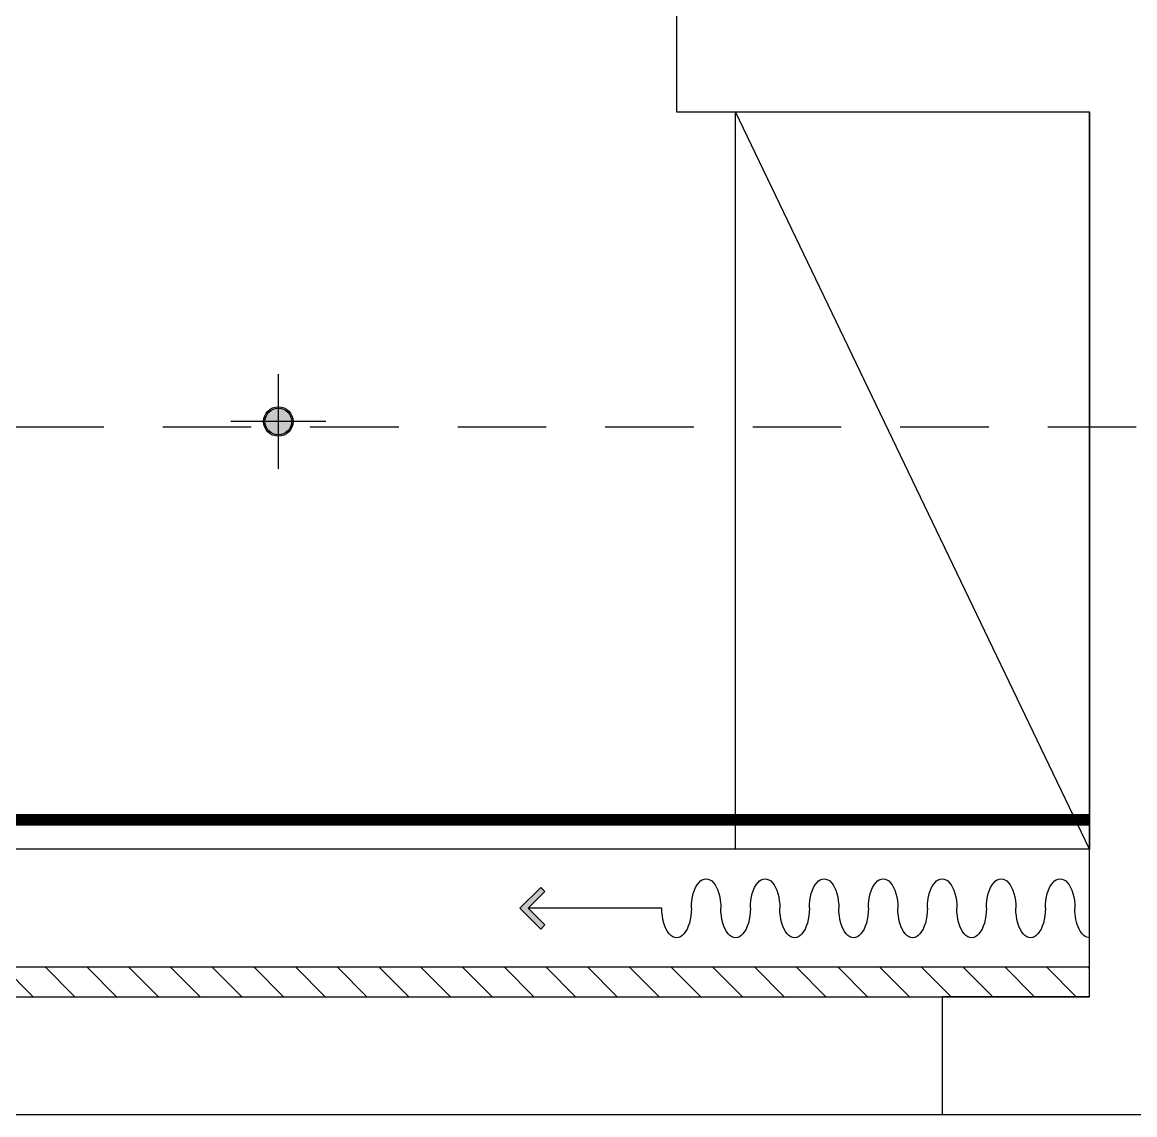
# Model space of a CAD drawing. Header units: inches. Extents: x -63256 to 33689, y -34490 to 100230.
# Drawn here: x 4978 to 6863, y 1384 to 3235 of the extents above; entities that cross this region are included whole.
import ezdxf

# ---------------------------------------------------------------- set-up
doc = ezdxf.new("R2010")
doc.units = ezdxf.units.IN
doc.header["$LTSCALE"] = 100
doc.header["$MEASUREMENT"] = 0
doc.linetypes.add('HID', pattern=[2.5, 1.5, -1])
for name, color, linetype in [('01. F-소품', 3, 'Continuous'), ('06-FUR', 6, 'Continuous'), ('06-LIGHT', 4, 'Continuous'), ('3.기호.계단선', 30, 'Continuous'), ('C-WIN', 4, 'Continuous'), ('RC-LIGHT', 7, 'Continuous'), ('도면층2', 2, 'Continuous')]:
    doc.layers.add(name, color=color, linetype=linetype)

# ---------------------------------------------------------------- blocks, each defined once
blk = doc.blocks.new('vuidauseh')
at = {"layer": 'C-WIN'}
blk.add_lwpolyline([(-50744.5, 1583.6), (-46744.5, 1583.6), (-46744.5, 1383.6), (-50744.5, 1383.6)], close=True, dxfattribs=at)
at = {"layer": '도면층2'}
for p, q in [((-46494.5, 1583.6), (-46494.5, 3083.6)), ((-46494.5, 1583.6), (-46744.5, 1583.6)), ((-46744.5, 1583.6), (-46744.5, 1383.6)), ((-46294.5, 1383.6), (-46744.5, 1383.6))]:
    blk.add_line(p, q, dxfattribs=at)
blk.add_lwpolyline([(-46494.5, 3283.6), (-47194.5, 3283.6), (-47194.5, 3083.6), (-46494.5, 3083.6)], dxfattribs=at)
blk = doc.blocks.new('VUDASAUSEH')
at = {"layer": '3.기호.계단선'}
h = blk.add_hatch(dxfattribs=at)
h.set_pattern_fill('_USER', color=256, scale=50, angle=135, pattern_type=0)
h.set_pattern_definition([(135, (67884.06, -241050.68), (-35.355339, -35.355339), [])])
h.paths.add_polyline_path([(-19013.2, -16836.4), (-19013.2, -16786.4), (-23463.2, -16786.4), (-23463.2, -16836.4)])
at = {"layer": '06-FUR', "color": 8}
blk.add_line((-19013.2, -16586.4), (-19613.2, -15336.4), dxfattribs=at)
blk.add_lwpolyline([(-19613.2, -15336.4), (-19013.2, -15336.4), (-19013.2, -16586.4), (-19613.2, -16586.4)], close=True, dxfattribs=at)
at = {"layer": '3.기호.계단선'}
blk.add_lwpolyline([(-19013.2, -16836.4), (-19013.2, -16786.4), (-23463.2, -16786.4), (-23463.2, -16836.4), (-19013.2, -16836.4)], dxfattribs=at)
blk.add_blockref('vuidauseh', (27481.3, -18420))
blk = doc.blocks.new('FFSFDF')
at = {"layer": '01. F-소품'}
blk.add_hatch(color=8, dxfattribs=at).paths.add_polyline_path([(1567672.9, 1746751.1), (1567679.9, 1746744.1), (1567715.3, 1746779.4), (1567679.9, 1746814.8), (1567672.9, 1746807.7), (1567701.2, 1746779.4)])
at = {"layer": '01. F-소품', "color": 8}
for p, q in [((1567672.9, 1746807.7), (1567679.9, 1746814.8)), ((1567474.8, 1746779.4), (1567701.2, 1746779.4)), ((1567672.9, 1746751.1), (1567679.9, 1746744.1))]:
    blk.add_line(p, q, dxfattribs=at)
for points in [[(1567672.9, 1746807.7), (1567701.2, 1746779.4), (1567672.9, 1746751.1)], [(1567679.9, 1746814.8), (1567715.3, 1746779.4), (1567679.9, 1746744.1)]]:
    blk.add_lwpolyline(points, dxfattribs=at)
for centre, start_param, end_param in [((1566799.8, 1746779.4), 1.570796, 4.712389), ((1566899.8, 1746779.4), 1.570796, 4.712389), ((1566999.8, 1746779.4), 1.570796, 4.712389), ((1567099.8, 1746779.4), 1.570796, 4.712389), ((1567199.8, 1746779.4), 1.570796, 4.712389), ((1567299.8, 1746779.4), 1.570796, 4.712389), ((1567399.8, 1746779.4), 1.570796, 4.712389), ((1566749.8, 1746779.4), 6.283185, 7.853982), ((1566849.8, 1746779.4), 4.712389, 7.853982), ((1566949.8, 1746779.4), 4.712389, 7.853982), ((1567049.8, 1746779.4), 4.712389, 7.853982), ((1567149.8, 1746779.4), 4.712389, 7.853982), ((1567249.8, 1746779.4), 4.712389, 7.853982), ((1567349.8, 1746779.4), 4.712389, 7.853982), ((1567449.8, 1746779.4), 4.712389, 7.853982)]:
    blk.add_ellipse(centre, major_axis=(0, -50), ratio=0.5, start_param=start_param, end_param=end_param, dxfattribs=at)
blk = doc.blocks.new('1')
at = {"linetype": 'Continuous'}
h = blk.add_hatch(color=4, dxfattribs=at)
h.dxf.hatch_style = 1
edge = h.paths.add_edge_path()
edge.add_arc((11539653.5, -14273503.8), 37.5, 0, 360)
at = {"color": 1, "linetype": 'Continuous'}
for p, q in [((11539653.5, -14273637.1), (11539653.5, -14273370.5)), ((11539520.2, -14273503.8), (11539786.8, -14273503.8))]:
    blk.add_line(p, q, dxfattribs=at)
at = {"color": 4, "linetype": 'Continuous'}
for radius in [41.5, 37.5]:
    blk.add_circle((11539653.5, -14273503.8), radius, dxfattribs=at)

msp = doc.modelspace()

# ---------------------------------------------------------------- linework, layer by layer
at = {"layer": '06-LIGHT', "color": 10, "linetype": 'HID', "const_width": 20}
msp.add_lwpolyline([(6786.8, 1883.6), (2286.8, 1883.6)], dxfattribs=at)
at = {"layer": '06-LIGHT'}
msp.add_lwpolyline([(6786.8, 1633.6), (6786.8, 1833.6), (2336.8, 1833.6), (2336.8, 1633.6)], dxfattribs=at)
at = {"layer": '3.기호.계단선', "linetype": 'HID'}
msp.add_lwpolyline([(7615.9, 2549.3), (4897.4, 2549.3)], dxfattribs=at)

# ---------------------------------------------------------------- block references
msp.add_blockref('VUDASAUSEH', (25800, 18420))
at = {"color": 0, "xscale": -1}
msp.add_blockref('FFSFDF', (1573536.6, -1745045.8), dxfattribs=at)
at = {"layer": 'RC-LIGHT', "xscale": 0.6024096385271789, "yscale": 0.6024096385271789, "zscale": 0.6024096385271789, "rotation": 180}
msp.add_blockref('1', (6957010.3, -8595937.7), dxfattribs=at)

doc.saveas('drawing.dxf')
